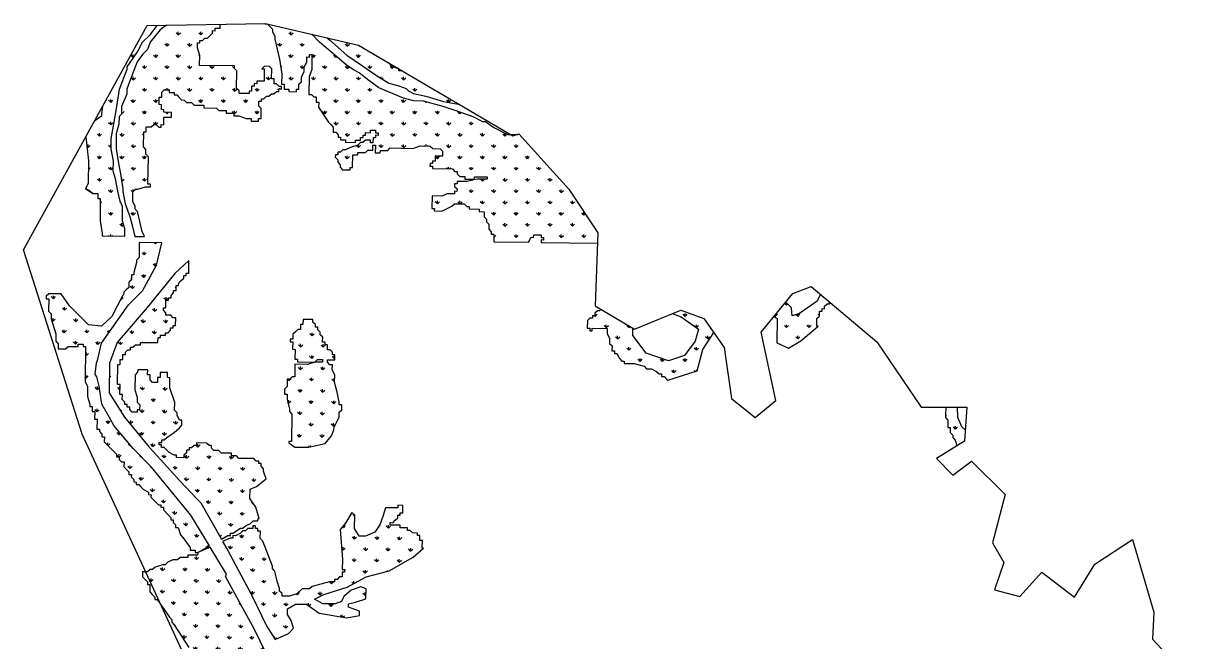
# Model space of a CAD drawing. Header units: metres. Extents: x 265309 to 267425, y 2141467 to 2144180.
# Drawn here: x 265461 to 267327, y 2143194 to 2144180 of the extents above; entities that cross this region are included whole.
import ezdxf

# ---------------------------------------------------------------- set-up
doc = ezdxf.new("R2010")
doc.units = ezdxf.units.M
doc.layers.add('MANGROOVES', color=112, linetype='Continuous')
doc.layers.add('village', color=3, linetype='Continuous')

msp = doc.modelspace()

# ---------------------------------------------------------------- hatches: boundary and pattern name
at = {"layer": 'MANGROOVES'}
h = msp.add_hatch(dxfattribs=at)
h.set_pattern_fill('GRASS', color=256)
h.paths.add_polyline_path([(265605.2, 2144019.8), (265609.6, 2144047.6), (265614, 2144075.4), (265626.4, 2144107), (265626.4, 2144111), (265642.7, 2144134.6), (265650.9, 2144150.4), (265663, 2144162.1), (265674.7, 2144177.3), (265658.3, 2144177), (265586.9, 2144047.4), (265585.5, 2144036), (265585.5, 2144032), (265574.5, 2144024.9), (265560.3, 2143999.3), (265564.5, 2143960.8), (265564, 2143925), (265559.9, 2143917.1), (265571.7, 2143909), (265579.7, 2143908.9), (265579.6, 2143900.9), (265583.5, 2143900.9), (265583.1, 2143869.1), (265583, 2143865.1), (265586.7, 2143845.1), (265586.6, 2143841.2), (265622.4, 2143840.6), (265622.6, 2143852.6), (265618.8, 2143864.5), (265619.1, 2143888.4), (265615.3, 2143896.4), (265611.5, 2143912.4), (265607.9, 2143932.3), (265604.1, 2143944.3), (265604.3, 2143960.2), (265600.6, 2143980.1), (265600.9, 2143996)])
h = msp.add_hatch(dxfattribs=at)
h.set_pattern_fill('GRASS', color=256)
h.paths.add_polyline_path([(265742, 2144129.1), (265738.2, 2144141.1), (265738.3, 2144149.1), (265742.3, 2144149), (265742.3, 2144153), (265746.3, 2144152.9), (265750.3, 2144156.8), (265754.3, 2144156.8), (265762.4, 2144164.6), (265762.4, 2144168.6), (265766.4, 2144168.5), (265766.5, 2144172.5), (265774.4, 2144172.4), (265774.5, 2144178.9), (265688.9, 2144177.5), (265679, 2144169.8), (265662.8, 2144150.2), (265658.6, 2144138.3), (265650.6, 2144130.5), (265642.4, 2144118.7), (265630, 2144087.1), (265625.9, 2144075.2), (265625.8, 2144067.2), (265617.5, 2144047.5), (265617.3, 2144035.6), (265613.3, 2144031.6), (265613.1, 2144019.7), (265608.9, 2144003.9), (265608.6, 2143980), (265612.2, 2143960.1), (265615.9, 2143940.1), (265619.5, 2143916.2), (265619.5, 2143912.3), (265623.2, 2143892.3), (265630.8, 2143872.3), (265634.6, 2143856.4), (265638.3, 2143840.4), (265654.2, 2143840.2), (265650.3, 2143848.2), (265642.9, 2143880.1), (265639, 2143884.1), (265639, 2143888.1), (265635.2, 2143896.1), (265635.4, 2143912), (265639.4, 2143915.9), (265643.4, 2143915.9), (265655.4, 2143919.7), (265663.3, 2143919.6), (265663.4, 2143923.5), (265659.4, 2143923.6), (265660.1, 2143967.3), (265656.1, 2143971.4), (265656.3, 2143979.3), (265652.4, 2143983.3), (265652.7, 2144007.2), (265656.7, 2144007.1), (265656.8, 2144015.1), (265664.7, 2144015), (265668.8, 2144018.9), (265672.8, 2144018.8), (265676.7, 2144014.8), (265680.6, 2144014.7), (265680.7, 2144018.7), (265684.7, 2144018.6), (265684.9, 2144030.6), (265696.8, 2144030.4), (265696.9, 2144038.3), (265685, 2144038.5), (265685, 2144042.5), (265681.1, 2144042.6), (265681.2, 2144050.5), (265677.2, 2144050.6), (265677.4, 2144062.5), (265681.4, 2144062.4), (265681.5, 2144070.4), (265685.5, 2144074.3), (265693.5, 2144074.2), (265693.4, 2144070.2), (265701.3, 2144070.1), (265701.3, 2144066.1), (265705.3, 2144066.1), (265709.2, 2144062), (265713.1, 2144058), (265717.1, 2144057.9), (265721, 2144053.9), (265728.9, 2144053.8), (265732.9, 2144049.7), (265748.8, 2144049.5), (265748.7, 2144045.5), (265768.6, 2144045.2), (265772.5, 2144041.2), (265784.4, 2144041), (265784.3, 2144037), (265796.3, 2144036.9), (265796.2, 2144032.9), (265804.2, 2144032.8), (265816, 2144028.6), (265824, 2144028.5), (265823.9, 2144024.5), (265835.8, 2144024.4), (265835.9, 2144028.3), (265839.9, 2144028.3), (265840.1, 2144044.2), (265836.2, 2144048.2), (265836.3, 2144056.2), (265840.3, 2144056.1), (265840.4, 2144060.1), (265844.3, 2144060), (265848.4, 2144063.9), (265852.3, 2144063.9), (265856.4, 2144067.8), (265860.3, 2144067.7), (265864.4, 2144071.6), (265868.4, 2144071.6), (265868.4, 2144075.6), (265872.4, 2144075.5), (265872.4, 2144079.5), (265868.5, 2144079.5), (265864.6, 2144083.6), (265860.6, 2144083.6), (265860.7, 2144091.6), (265856.7, 2144091.6), (265857, 2144107.5), (265853, 2144111.6), (265845.1, 2144111.7), (265841.1, 2144107.8), (265845, 2144107.7), (265844.7, 2144087.8), (265832.8, 2144088), (265832.8, 2144084), (265828.8, 2144084.1), (265828.7, 2144080.1), (265824.7, 2144080.2), (265824.6, 2144072.2), (265820.7, 2144072.3), (265820.6, 2144068.3), (265804.7, 2144068.6), (265804.8, 2144072.5), (265800.8, 2144076.6), (265801.3, 2144104.4), (265797.3, 2144108.4), (265797.4, 2144112.4), (265741.7, 2144113.2)])
h = msp.add_hatch(dxfattribs=at)
h.set_pattern_fill('GRASS', color=256)
h.paths.add_polyline_path([(266154.1, 2144039.5), (266130.4, 2144047.8), (266098.7, 2144056.2), (266082.8, 2144056.5), (266067, 2144060.7), (266027.5, 2144077.2), (266011.7, 2144089.3), (265996, 2144101.5), (265988.1, 2144105.6), (265976.3, 2144113.7), (265956.7, 2144129.9), (265933.1, 2144150.2), (265920.8, 2144162.8), (265846.9, 2144180.2), (265845.3, 2144180.1), (265846.1, 2144179.3), (265850.1, 2144179.2), (265854, 2144175.2), (265857.9, 2144171.2), (265857.8, 2144167.2), (265861.7, 2144159.2), (265861.6, 2144155.2), (265869.1, 2144123.3), (265872.7, 2144099.4), (265872.5, 2144083.5), (265876.5, 2144083.4), (265876.4, 2144075.4), (265884.3, 2144075.3), (265884.3, 2144071.4), (265896.2, 2144071.2), (265896.2, 2144075.2), (265900.2, 2144075.1), (265900.3, 2144083), (265904.4, 2144087), (265904.5, 2144094.9), (265908.6, 2144102.8), (265908.7, 2144110.8), (265912.8, 2144118.6), (265912.9, 2144126.6), (265916.9, 2144126.5), (265916.9, 2144130.5), (265920.9, 2144130.5), (265920.6, 2144106.6), (265916.4, 2144094.7), (265916, 2144066.9), (265920, 2144066.8), (265923.9, 2144062.8), (265927.9, 2144062.8), (265927.7, 2144054.8), (265931.7, 2144054.7), (265931.6, 2144046.8), (265947.1, 2144022.7), (265951.1, 2144018.7), (265955, 2144014.6), (265954.9, 2144006.7), (265958.8, 2144006.6), (265962.7, 2144002.6), (265962.7, 2143998.6), (265966.7, 2143998.6), (265966.6, 2143994.6), (265974.6, 2143994.5), (265974.5, 2143990.5), (265990.4, 2143990.3), (265990.5, 2143994.2), (265998.4, 2143994.1), (265998.5, 2143998.1), (266002.4, 2143998), (266002.5, 2144002), (266006.5, 2144001.9), (266006.5, 2144005.9), (266014.5, 2144005.8), (266014.5, 2144009.8), (266022.5, 2144009.7), (266022.4, 2144005.7), (266026.4, 2144005.6), (266026.3, 2144001.6), (266022.4, 2144001.7), (266022.3, 2143997.7), (266018.3, 2143997.8), (266018.2, 2143989.8), (266014.2, 2143989.9), (266014.3, 2143993.9), (266006.4, 2143994), (266002.3, 2143990.1), (265998.3, 2143990.1), (265994.3, 2143986.2), (265982.3, 2143982.4), (265974.3, 2143978.6), (265970.3, 2143978.6), (265966.3, 2143974.7), (265962.3, 2143974.8), (265962.3, 2143970.8), (265958.3, 2143970.8), (265958.2, 2143966.9), (265962.2, 2143962.8), (265962.1, 2143958.9), (265966, 2143954.8), (265966, 2143950.8), (265969.9, 2143946.8), (265981.8, 2143946.6), (265981.9, 2143950.6), (265985.8, 2143950.6), (265986.1, 2143970.4), (265994.1, 2143970.3), (265994.1, 2143974.3), (266006.1, 2143974.1), (266010.1, 2143978), (266018, 2143977.9), (266018.2, 2143985.9), (266022.1, 2143985.8), (266022, 2143973.9), (266029.9, 2143973.8), (266030, 2143977.7), (266041.9, 2143977.6), (266045.9, 2143981.5), (266081.7, 2143980.9), (266093.7, 2143984.7), (266109.6, 2143984.5), (266113.5, 2143980.5), (266125.4, 2143980.3), (266129.3, 2143976.3), (266129.2, 2143968.3), (266117.3, 2143968.5), (266117.2, 2143960.5), (266113.2, 2143960.6), (266113.1, 2143956.6), (266109.2, 2143956.7), (266109.1, 2143952.7), (266113.1, 2143952.6), (266113, 2143948.7), (266144.8, 2143948.2), (266148.7, 2143944.2), (266152.7, 2143944.1), (266152.7, 2143940.1), (266156.6, 2143936.1), (266164.5, 2143936), (266164.5, 2143932), (266180.4, 2143931.8), (266180.4, 2143935.7), (266200.3, 2143935.4), (266200.2, 2143931.5), (266184.3, 2143931.7), (266168.4, 2143928), (266152.5, 2143928.2), (266152.4, 2143924.2), (266148.4, 2143924.3), (266148.4, 2143920.3), (266152.3, 2143916.3), (266152.2, 2143912.3), (266148.3, 2143912.4), (266148.2, 2143908.4), (266136.3, 2143908.6), (266128.3, 2143904.7), (266112.4, 2143904.9), (266112.1, 2143885.1), (266116.1, 2143885), (266116, 2143881), (266127.9, 2143880.8), (266143.9, 2143888.6), (266148, 2143892.5), (266163.9, 2143892.2), (266167.8, 2143888.2), (266171.8, 2143888.1), (266171.7, 2143884.2), (266187.6, 2143883.9), (266187.5, 2143880), (266195.5, 2143879.8), (266195.4, 2143871.9), (266199.3, 2143867.9), (266199.2, 2143863.9), (266203.2, 2143859.8), (266203, 2143851.9), (266206.9, 2143847.9), (266206.9, 2143843.9), (266210.9, 2143843.8), (266210.7, 2143831.9), (266266.3, 2143831.1), (266270.4, 2143839), (266274.4, 2143838.9), (266274.5, 2143842.9), (266286.4, 2143842.7), (266286.3, 2143838.7), (266290.3, 2143838.7), (266290.2, 2143834.7), (266286.3, 2143834.8), (266286.2, 2143830.8), (266376.2, 2143829.4), (266376.8, 2143846.4), (266330.7, 2143915.9), (266250.7, 2144004.3), (266249, 2144003.7), (266249, 2144002.3), (266245.1, 2144002.4), (266241.5, 2144001.1), (266239.2, 2144002.5), (266233.1, 2144002.6), (266209.4, 2144014.8), (266197.6, 2144023), (266193.6, 2144023), (266177.9, 2144031.2)])
h = msp.add_hatch(dxfattribs=at)
h.set_pattern_fill('GRASS', color=256)
h.paths.add_polyline_path([(266065, 2144104.5), (266059.7, 2144104.5), (266059.7, 2144107.6), (266058, 2144108.5), (266055.8, 2144108.6), (266047.9, 2144112.7), (266044, 2144116.7), (266043.8, 2144116.9), (265995.1, 2144145.4), (265945.2, 2144157.1), (265949.1, 2144153.9), (265976.6, 2144129.6), (266000.2, 2144113.4), (266023.8, 2144097.1), (266043.5, 2144084.9), (266059.3, 2144080.7), (266071.2, 2144076.5), (266075.1, 2144072.5), (266083, 2144068.4), (266102.8, 2144064.1), (266130.5, 2144055.8), (266154.3, 2144051.4), (266158.1, 2144050)])
h = msp.add_hatch(dxfattribs=at)
h.set_pattern_fill('GRASS', color=256, angle=-0.7333637)
h.paths.add_polyline_path([(265628.5, 2143731.4), (265650.5, 2143753.7), (265673, 2143794.5), (265681.5, 2143830.2), (265645.7, 2143830.6), (265645.4, 2143806.8), (265641.3, 2143802.8), (265641.3, 2143798.9), (265637.1, 2143783), (265637, 2143779), (265633.1, 2143779.1), (265633, 2143775.1), (265633, 2143771.1), (265628.9, 2143767.2), (265628.8, 2143759.2), (265624.8, 2143755.3), (265620.8, 2143751.4), (265620.7, 2143747.4), (265618.7, 2143745.4), (265601.7, 2143712.5), (265585.2, 2143697.4), (265564.4, 2143699.4), (265534.1, 2143729.5), (265521.3, 2143748.7), (265521.3, 2143748.7), (265517.3, 2143748.7), (265501.4, 2143748.9), (265497.4, 2143745), (265497.3, 2143741), (265501.3, 2143741), (265501, 2143721.1), (265505, 2143717), (265504.9, 2143709.1), (265512.5, 2143685.1), (265512.4, 2143673.2), (265516.3, 2143669.2), (265516.2, 2143661.2), (265528.1, 2143661), (265532.2, 2143665), (265548.1, 2143664.8), (265548.1, 2143668.7), (265556.1, 2143668.6), (265556, 2143664.7), (265560, 2143664.6), (265559.3, 2143608.9), (265563.2, 2143600.9), (265563, 2143585), (265566.8, 2143573), (265566.7, 2143569), (265570.7, 2143569), (265570.6, 2143561), (265574.6, 2143561), (265574.4, 2143549), (265578.4, 2143549), (265578.2, 2143533.1), (265582.2, 2143533), (265582.1, 2143529.1), (265586.1, 2143525), (265586, 2143521), (265590, 2143521), (265589.9, 2143513), (265609.5, 2143492.9), (265609.5, 2143488.9), (265613.4, 2143488.9), (265613.4, 2143484.9), (265617.3, 2143480.9), (265621.3, 2143480.8), (265621.2, 2143472.8), (265629, 2143464.8), (265629, 2143460.8), (265633, 2143460.8), (265632.9, 2143456.8), (265636.9, 2143452.8), (265636.8, 2143448.8), (265640.8, 2143448.7), (265640.7, 2143444.7), (265644.7, 2143444.7), (265648.6, 2143440.7), (265652.6, 2143436.6), (265660.5, 2143432.6), (265660.4, 2143428.6), (265664.4, 2143428.5), (265664.3, 2143424.5), (265668.3, 2143420.5), (265676.1, 2143412.5), (265680.1, 2143412.4), (265680, 2143408.4), (265684, 2143408.4), (265684, 2143404.4), (265691.8, 2143396.3), (265695.7, 2143392.3), (265695.7, 2143388.3), (265699.7, 2143388.3), (265699.6, 2143384.3), (265703.6, 2143380.3), (265703.5, 2143376.3), (265707.5, 2143376.3), (265711.3, 2143364.3), (265715.2, 2143360.2), (265727, 2143344.2), (265726.9, 2143340.2), (265734.9, 2143340.1), (265734.8, 2143336.1), (265738.8, 2143336.1), (265757.5, 2143346.7), (265727.6, 2143395.9), (265664.9, 2143472.3), (265636, 2143502.2), (265605.2, 2143538.6), (265597.9, 2143551.4), (265585.7, 2143572.7), (265581.7, 2143601.5), (265578, 2143616.6), (265575.3, 2143620.7), (265577.6, 2143638.5), (265579.6, 2143644.5), (265585.3, 2143670.1)])
h.paths.add_polyline_path([(265847.7, 2143454), (265843.9, 2143466), (265843.9, 2143470), (265840, 2143474), (265840.1, 2143478), (265836.1, 2143478.1), (265836.1, 2143482), (265832.2, 2143482.1), (265828.2, 2143486.1), (265804.4, 2143486.4), (265800.4, 2143490.4), (265792.5, 2143490.5), (265792.5, 2143494.5), (265776.6, 2143494.7), (265772.7, 2143498.8), (265764.7, 2143498.9), (265760.8, 2143502.9), (265760.9, 2143506.9), (265756.9, 2143506.9), (265753, 2143510.9), (265737.1, 2143511.2), (265737, 2143507.2), (265733, 2143507.2), (265729, 2143503.3), (265725, 2143503.3), (265725, 2143499.4), (265721, 2143499.4), (265720.9, 2143495.4), (265716.9, 2143491.5), (265716.9, 2143487.5), (265704.9, 2143487.7), (265705, 2143491.7), (265701, 2143491.7), (265693.1, 2143495.8), (265689.2, 2143499.8), (265685.2, 2143503.9), (265681.3, 2143503.9), (265681.3, 2143507.9), (265677.3, 2143507.9), (265677.4, 2143511.9), (265681.4, 2143511.9), (265681.4, 2143515.8), (265685.4, 2143515.8), (265689.4, 2143519.7), (265701.5, 2143527.5), (265709.5, 2143535.4), (265713.5, 2143539.3), (265713.6, 2143547.3), (265709.7, 2143547.3), (265705.8, 2143555.3), (265705.8, 2143559.3), (265701.9, 2143563.3), (265702.1, 2143575.3), (265694.4, 2143599.2), (265694.6, 2143615.1), (265690.6, 2143615.2), (265690.7, 2143623.2), (265678.8, 2143623.3), (265678.7, 2143615.3), (265674.7, 2143615.4), (265674.6, 2143607.4), (265666.7, 2143607.5), (265662.8, 2143611.6), (265662.9, 2143619.5), (265658.9, 2143619.6), (265659, 2143627.5), (265643.1, 2143627.7), (265643, 2143623.8), (265639, 2143619.8), (265638.7, 2143596), (265642.5, 2143584), (265642.4, 2143576), (265646.3, 2143572), (265646.2, 2143564), (265642.3, 2143564.1), (265642.2, 2143560.1), (265634.2, 2143560.2), (265630.3, 2143564.2), (265630.4, 2143568.2), (265626.4, 2143568.3), (265626.4, 2143572.3), (265622.5, 2143572.3), (265622.5, 2143576.3), (265618.6, 2143580.3), (265618.7, 2143588.3), (265614.7, 2143588.3), (265614.9, 2143604.2), (265610.9, 2143604.3), (265611.3, 2143636.1), (265615.3, 2143636.1), (265615.4, 2143644), (265619.4, 2143644), (265619.5, 2143651.9), (265623.5, 2143651.9), (265623.5, 2143655.8), (265627.6, 2143659.8), (265631.5, 2143659.7), (265631.6, 2143663.7), (265635.6, 2143663.6), (265639.6, 2143667.6), (265647.6, 2143667.5), (265647.6, 2143671.5), (265675.4, 2143671.1), (265675.6, 2143679.1), (265679.5, 2143679), (265679.6, 2143683), (265687.5, 2143682.9), (265687.6, 2143686.9), (265691.6, 2143686.8), (265695.6, 2143690.7), (265695.6, 2143694.7), (265699.6, 2143694.7), (265699.7, 2143698.6), (265703.6, 2143698.6), (265703.8, 2143710.5), (265699.8, 2143710.6), (265695.9, 2143714.6), (265687.9, 2143714.7), (265688, 2143718.7), (265684.1, 2143722.7), (265684.1, 2143726.7), (265688.1, 2143726.6), (265688.2, 2143738.6), (265692.2, 2143738.5), (265692.3, 2143742.5), (265696.3, 2143742.4), (265696.3, 2143746.4), (265700.3, 2143750.4), (265700.4, 2143754.3), (265704.4, 2143754.3), (265704.5, 2143762.2), (265708.4, 2143762.2), (265708.5, 2143766.2), (265712.5, 2143770.1), (265716.5, 2143774), (265716.6, 2143778), (265720.6, 2143777.9), (265720.6, 2143781.9), (265724.6, 2143781.9), (265724.9, 2143801.8), (265702.5, 2143781.1), (265658, 2143726.8), (265610.3, 2143671.1), (265598.2, 2143638.3), (265597.6, 2143590.9), (265622.2, 2143552.4), (265661.4, 2143504.2), (265679.4, 2143484.5), (265710.5, 2143450.7), (265737.9, 2143421.6), (265743.8, 2143415.6), (265776.5, 2143357.4), (265786.9, 2143363.3), (265790.9, 2143363.2), (265790.9, 2143367.2), (265794.9, 2143367.2), (265806.9, 2143375), (265810.9, 2143374.9), (265814.9, 2143378.9), (265822.9, 2143382.7), (265827, 2143386.7), (265834.9, 2143386.6), (265835, 2143390.5), (265837, 2143390.5), (265831.4, 2143408.8), (265822.1, 2143422.6), (265822.3, 2143437.4), (265832.5, 2143441.6)])
h.paths.add_polyline_path([(265964.6, 2143575.9), (265960.9, 2143591.8), (265957.1, 2143607.8), (265957.2, 2143619.7), (265953.4, 2143627.7), (265953.5, 2143635.7), (265949.5, 2143635.8), (265945.6, 2143639.8), (265945.6, 2143643.8), (265957.5, 2143643.6), (265957.7, 2143651.6), (265953.7, 2143651.6), (265953.7, 2143655.6), (265949.8, 2143659.6), (265945.8, 2143659.7), (265945.9, 2143667.6), (265941.9, 2143667.7), (265942, 2143671.7), (265938, 2143671.7), (265938.1, 2143679.7), (265934.2, 2143683.7), (265934.2, 2143687.7), (265930.3, 2143691.7), (265930.4, 2143695.7), (265926.4, 2143695.7), (265926.4, 2143699.7), (265922.5, 2143703.7), (265922.6, 2143707.7), (265906.7, 2143707.9), (265906.6, 2143700), (265902.6, 2143700), (265902.5, 2143692.1), (265898.5, 2143692.1), (265894.5, 2143688.2), (265890.4, 2143684.3), (265890.3, 2143676.3), (265886.4, 2143676.4), (265886.3, 2143672.4), (265890.3, 2143672.3), (265890.1, 2143660.4), (265894.1, 2143660.3), (265893.9, 2143644.4), (265897.9, 2143644.4), (265897.8, 2143640.4), (265925.7, 2143640), (265929.7, 2143644), (265937.7, 2143643.9), (265937.6, 2143639.9), (265925.7, 2143640), (265913.7, 2143636.2), (265893.8, 2143636.5), (265893.6, 2143616.6), (265889.6, 2143616.6), (265885.5, 2143612.7), (265881.6, 2143612.8), (265881.4, 2143600.8), (265877.4, 2143596.9), (265877.3, 2143588.9), (265881.3, 2143588.9), (265881.2, 2143580.9), (265884.9, 2143565), (265884.9, 2143561), (265888.8, 2143557), (265888.3, 2143513.2), (265884.3, 2143513.2), (265884.2, 2143511.3), (265893.8, 2143504.4), (265915.2, 2143504.1), (265942.2, 2143510.4), (265952, 2143522.3), (265956.1, 2143532.2), (265956.2, 2143536.2), (265964.3, 2143552), (265964.4, 2143560), (265968.5, 2143563.9), (265968.6, 2143571.9), (265964.6, 2143571.9)])
h = msp.add_hatch(dxfattribs=at)
h.set_pattern_fill('GRASS', color=256)
h.paths.add_polyline_path([(266726.2, 2143709.4), (266730.2, 2143713.3), (266730.3, 2143721.3), (266734.3, 2143721.2), (266734.3, 2143725.2), (266738.3, 2143725.1), (266738.4, 2143729.1), (266742.4, 2143733), (266746.4, 2143733), (266746.4, 2143735.7), (266731.6, 2143748.2), (266726.5, 2143737.2), (266698.4, 2143717.7), (266686.5, 2143713.9), (266685.7, 2143726.6), (266676.6, 2143735.8), (266657.7, 2143712.8), (266662.9, 2143709.3), (266662.4, 2143670.6), (266681, 2143662.2), (266700.3, 2143673.8), (266728, 2143697.4), (266726, 2143697.4)])
h = msp.add_hatch(dxfattribs=at)
h.set_pattern_fill('GRASS', color=256)
h.paths.add_polyline_path([(266544.4, 2143660.3), (266561.5, 2143687.2), (266546, 2143709.5), (266508.9, 2143722.9), (266495.4, 2143717.3), (266509.4, 2143712.1), (266537.5, 2143692.6), (266531.8, 2143673.6), (266515.1, 2143650.6), (266489.5, 2143641.8), (266454.1, 2143654.1), (266432.6, 2143682.2), (266432.8, 2143694.1), (266380.3, 2143725), (266380.2, 2143721.8), (266376.3, 2143721.8), (266372.2, 2143717.9), (266372.2, 2143713.9), (266368.2, 2143714), (266368.2, 2143710), (266364.2, 2143710), (266360.1, 2143706.1), (266360, 2143694.2), (266364, 2143694.1), (266363.9, 2143690.1), (266367.9, 2143690.1), (266367.9, 2143694.1), (266391.8, 2143693.8), (266391.7, 2143685.8), (266395.6, 2143677.8), (266395.5, 2143669.8), (266399.4, 2143665.8), (266399.3, 2143657.8), (266403.3, 2143657.8), (266403.2, 2143653.8), (266407.2, 2143653.8), (266411.1, 2143645.8), (266415, 2143641.7), (266419, 2143641.7), (266418.9, 2143637.7), (266434.9, 2143637.5), (266450.7, 2143633.3), (266454.6, 2143629.3), (266462.6, 2143629.2), (266470.5, 2143625.1), (266474.4, 2143621.1), (266478.4, 2143621), (266478.4, 2143617), (266482.3, 2143617), (266486.3, 2143613), (266488.2, 2143611), (266535.3, 2143625.8)])
h = msp.add_hatch(dxfattribs=at)
h.set_pattern_fill('GRASS', color=256)
h.paths.add_polyline_path([(266950.8, 2143551.5), (266950.2, 2143568.3), (266931.7, 2143568.2), (266931.1, 2143555.6), (266931, 2143551.6), (266935, 2143547.5), (266934.8, 2143535.6), (266938.8, 2143535.6), (266938.7, 2143527.6), (266942.6, 2143523.6), (266942.6, 2143519.6), (266946.5, 2143515.6), (266949.3, 2143506.7), (266961.2, 2143514.1), (266962.6, 2143532.2), (266957, 2143536.8)])
h = msp.add_hatch(dxfattribs=at)
h.set_pattern_fill('GRASS', color=256, angle=-0.7333637)
h.paths.add_polyline_path([(266082.6, 2143328.9), (266098.9, 2143343.4), (266096.9, 2143343.4), (266097.1, 2143355.3), (266093.1, 2143355.4), (266093.2, 2143363.4), (266089.2, 2143363.4), (266089.3, 2143367.4), (266081.3, 2143367.5), (266077.4, 2143371.5), (266073.4, 2143371.6), (266073.5, 2143375.5), (266061.5, 2143375.7), (266061.6, 2143379.7), (266045.7, 2143379.9), (266045.7, 2143383.9), (266049.7, 2143383.8), (266053.7, 2143387.7), (266057.8, 2143391.7), (266057.8, 2143395.6), (266061.8, 2143395.6), (266061.8, 2143399.6), (266065.8, 2143399.5), (266066, 2143411.5), (266058, 2143411.6), (266058, 2143407.6), (266038.1, 2143407.8), (266034, 2143393.6), (266029, 2143380.4), (266021.4, 2143369), (266006.2, 2143362.4), (265996, 2143362.5), (265988.8, 2143374.4), (265989.1, 2143395.9), (265984.7, 2143400.3), (265974.2, 2143383.1), (265966, 2143372.9), (265969.4, 2143325.2), (265969.2, 2143309.2), (265973.2, 2143309.2), (265973.1, 2143305.2), (265969.1, 2143305.3), (265969, 2143297.3), (265965.1, 2143297.4), (265961, 2143293.4), (265957, 2143293.5), (265957, 2143289.5), (265949, 2143289.6), (265921.1, 2143282), (265917.1, 2143278.1), (265905.1, 2143278.2), (265897.1, 2143270.4), (265885.1, 2143266.5), (265873.2, 2143266.7), (265873.2, 2143270.7), (265869.3, 2143274.7), (265869.3, 2143278.7), (265865.5, 2143290.7), (265861.7, 2143306.6), (265857.8, 2143310.7), (265857.9, 2143314.6), (265842.5, 2143354.6), (265838.5, 2143358.7), (265838.7, 2143370.6), (265834.7, 2143370.6), (265834.8, 2143374.6), (265830.8, 2143374.7), (265830.8, 2143378.7), (265826.9, 2143378.7), (265826.8, 2143374.7), (265818.8, 2143374.8), (265814.8, 2143370.9), (265810.8, 2143370.9), (265806.8, 2143367), (265798.8, 2143363.1), (265794.8, 2143363.2), (265794.8, 2143359.2), (265790.8, 2143359.3), (265778.5, 2143353.8), (265786.6, 2143339.4), (265824.6, 2143268.9), (265848.7, 2143219.3), (265862.3, 2143197.5), (265883.8, 2143206.9), (265891.6, 2143215.8), (265887.8, 2143227.7), (265881.7, 2143237.3), (265881.8, 2143246.7), (265894.6, 2143254), (265912, 2143253.8), (265932.5, 2143239.6), (265976.5, 2143232.1), (265996.9, 2143235.6), (265997, 2143242.5), (265979.2, 2143249), (265979.3, 2143254.2), (265990.5, 2143257.3), (266007, 2143262.3), (266007.2, 2143278.2), (265999, 2143281.8), (265983.5, 2143276.5), (265971.7, 2143266), (265968.1, 2143258.1), (265958.1, 2143254.2), (265938.4, 2143254.5), (265924.8, 2143262.1), (265939.8, 2143269.1), (265977.1, 2143280.9), (266007.2, 2143297.4), (266044.2, 2143307)])
h = msp.add_hatch(dxfattribs=at)
h.set_pattern_fill('GRASS', color=256, angle=-0.7333637)
h.paths.add_polyline_path([(265875.3, 2143119.5), (265829.1, 2143213.3), (265783, 2143298.2), (265784.9, 2143301.5), (265758.6, 2143344.9), (265738.8, 2143336.1), (265738.7, 2143332.1), (265722.8, 2143332.3), (265722.8, 2143328.3), (265710.8, 2143328.5), (265706.8, 2143324.5), (265698.9, 2143324.6), (265690.9, 2143320.8), (265686.8, 2143316.8), (265682.8, 2143316.9), (265670.9, 2143313.1), (265666.8, 2143309.1), (265662.9, 2143309.2), (265658.8, 2143305.3), (265650.9, 2143305.4), (265650.8, 2143297.4), (265658.6, 2143289.3), (265658.6, 2143285.4), (265662.6, 2143285.3), (265662.4, 2143273.4), (265666.3, 2143269.3), (265670.3, 2143265.3), (265670.2, 2143261.3), (265674.2, 2143261.3), (265693.7, 2143233.2), (265697.6, 2143229.2), (265697.6, 2143225.2), (265701.5, 2143221.2), (265724.9, 2143185), (265728.8, 2143181), (265744.5, 2143160.9), (265744.5, 2143156.9), (265748.4, 2143152.9), (265752.3, 2143144.9), (265756.2, 2143140.9), (265756.1, 2143136.9), (265767.9, 2143124.8), (265767.9, 2143120.8), (265791.3, 2143088.7), (265791.3, 2143084.7), (265795.2, 2143080.7), (265814.7, 2143048.6), (265818.6, 2143040.6), (265818.5, 2143036.6), (265838.1, 2143012.5), (265838, 2143004.5), (265845.8, 2142996.5), (265845.8, 2142992.5), (265849.8, 2142992.5), (265849.7, 2142988.5), (265853.7, 2142988.4), (265853.6, 2142984.5), (265857.6, 2142984.4), (265857.6, 2142982.4), (265885.5, 2142996.6), (265903.7, 2143001), (265913.9, 2143000.9), (265923, 2142992.5), (265943.3, 2142971.3), (265950.9, 2142961.5), (265944.1, 2142953.5), (265932.6, 2142946.3), (265927.5, 2142946.3), (265927.6, 2142951), (265932, 2142955.4), (265932.1, 2142964.1), (265929.9, 2142970.6), (265927.8, 2142978), (265916.2, 2142990.1), (265909.1, 2142992.1), (265900.6, 2142989.1), (265900.5, 2142980.3), (265904.9, 2142974.1), (265911.3, 2142971), (265911.2, 2142961.4), (265908.3, 2142956), (265905.8, 2142952.2), (265905.8, 2142948.9), (265910.9, 2142948.8), (265915.7, 2142952.6), (265918.3, 2142950.4), (265916.2, 2142944.1), (265901.9, 2142938.9), (265886.7, 2142924.3), (265888.7, 2142924.3), (265888.6, 2142920.3), (265892.6, 2142920.3), (265892.5, 2142916.3), (265896.5, 2142916.3), (265900.4, 2142912.2), (265904.4, 2142912.2), (265904.4, 2142908.2), (265908.4, 2142908.2), (265911, 2142905.4), (265940.6, 2142922.1), (265949.9, 2142924.9), (265957.2, 2142917.1), (265957.1, 2142907), (265968.7, 2142903.4), (265973, 2142908), (265959, 2142933.3), (265952, 2142944.6), (265955.1, 2142948.8), (265980.3, 2142909.9), (265998.2, 2142889.2), (266015.9, 2142865.8), (266015.8, 2142856.9), (266004.6, 2142850.6), (265996.8, 2142846.6), (265980.6, 2142842.8), (265967.1, 2142835.8), (265971, 2142831.8), (265974.9, 2142823.7), (265978.9, 2142823.7), (265978.8, 2142819.7), (265982.8, 2142819.7), (265982.8, 2142815.7), (265986.7, 2142815.6), (265986.6, 2142803.7), (265990.6, 2142803.7), (266013.8, 2142822.5), (266020.3, 2142831.5), (266017.2, 2142840.4), (266017.3, 2142848.4), (266024.9, 2142852.1), (266036.7, 2142830.4), (266036.2, 2142795.1), (266047.9, 2142784.2), (266047.8, 2142772.1), (266023.5, 2142758.7), (266000.9, 2142740.8), (266000.7, 2142727.4), (266018.7, 2142724.2), (266036.9, 2142724), (266036.8, 2142715.8), (266016, 2142712.9), (266014.5, 2142699.9), (266072.8, 2142699.2), (266128.5, 2142702.4), (266136.5, 2142702.3), (266152.4, 2142706.1), (266188.3, 2142713.6), (266202.3, 2142715.4), (266215.3, 2142721.9), (266215.2, 2142728.9), (266212.4, 2142729.2), (266208.4, 2142729.2), (266188.6, 2142733.5), (266188.6, 2142737.5), (266145, 2142750), (266137.1, 2142750.1), (266109.4, 2142766.3), (266105.4, 2142766.4), (266066.2, 2142806.7), (266042.7, 2142838.8), (266019.4, 2142882.9), (265985.1, 2142937.5), (265980.5, 2142947), (265921.1, 2143039.8)])

# ---------------------------------------------------------------- linework, layer by layer
for points in [[(265560.3, 2143999.3), (265564.5, 2143960.8), (265564, 2143925), (265559.9, 2143917.1), (265571.7, 2143909), (265579.7, 2143908.9), (265579.6, 2143900.9), (265583.5, 2143900.9), (265583.1, 2143869.1), (265583, 2143865.1), (265586.7, 2143845.1), (265586.6, 2143841.2), (265622.4, 2143840.6), (265622.6, 2143852.6), (265618.8, 2143864.5), (265619.1, 2143888.4), (265615.3, 2143896.4), (265611.5, 2143912.4), (265607.9, 2143932.3), (265604.1, 2143944.3), (265604.3, 2143960.2), (265600.6, 2143980.1), (265600.9, 2143996), (265605.2, 2144019.8), (265609.6, 2144047.6), (265614, 2144075.4), (265626.4, 2144107), (265626.4, 2144111), (265642.7, 2144134.6), (265650.9, 2144150.4), (265663, 2144162.1), (265674.7, 2144177.3)], [(265689, 2144177.6), (265679, 2144169.8), (265662.8, 2144150.2), (265658.6, 2144138.3), (265650.6, 2144130.5), (265642.4, 2144118.7), (265630, 2144087.1), (265625.9, 2144075.2), (265625.8, 2144067.2), (265617.5, 2144047.5), (265617.3, 2144035.6), (265613.3, 2144031.6), (265613.1, 2144019.7), (265608.9, 2144003.9), (265608.6, 2143980), (265612.2, 2143960.1), (265615.9, 2143940.1), (265619.5, 2143916.2), (265619.5, 2143912.3), (265623.2, 2143892.3), (265630.8, 2143872.3), (265634.6, 2143856.4), (265638.3, 2143840.4), (265654.2, 2143840.2), (265650.3, 2143848.2), (265642.9, 2143880.1), (265639, 2143884.1), (265639, 2143888.1), (265635.2, 2143896.1), (265635.4, 2143912), (265639.4, 2143915.9), (265643.4, 2143915.9), (265655.4, 2143919.7), (265663.3, 2143919.6), (265663.4, 2143923.5), (265659.4, 2143923.6), (265660.1, 2143967.3), (265656.1, 2143971.4), (265656.3, 2143979.3), (265652.4, 2143983.3), (265652.7, 2144007.2), (265656.7, 2144007.1), (265656.8, 2144015.1), (265664.7, 2144015), (265668.8, 2144018.9), (265672.8, 2144018.8), (265676.7, 2144014.8), (265680.6, 2144014.7), (265680.7, 2144018.7), (265684.7, 2144018.6), (265684.9, 2144030.6), (265696.8, 2144030.4), (265696.9, 2144038.3), (265685, 2144038.5), (265685, 2144042.5), (265681.1, 2144042.6), (265681.2, 2144050.5), (265677.2, 2144050.6), (265677.4, 2144062.5), (265681.4, 2144062.4), (265681.5, 2144070.4), (265685.5, 2144074.3), (265693.5, 2144074.2), (265693.4, 2144070.2), (265701.3, 2144070.1), (265701.3, 2144066.1), (265705.3, 2144066.1), (265709.2, 2144062), (265713.1, 2144058), (265717.1, 2144057.9), (265721, 2144053.9), (265728.9, 2144053.8), (265732.9, 2144049.7), (265748.8, 2144049.5), (265748.7, 2144045.5), (265768.6, 2144045.2), (265772.5, 2144041.2), (265784.4, 2144041), (265784.3, 2144037), (265796.3, 2144036.9), (265796.2, 2144032.9), (265804.2, 2144032.8), (265816, 2144028.6), (265824, 2144028.5), (265823.9, 2144024.5), (265835.8, 2144024.4), (265835.9, 2144028.3), (265839.9, 2144028.3), (265840.1, 2144044.2), (265836.2, 2144048.2), (265836.3, 2144056.2), (265840.3, 2144056.1), (265840.4, 2144060.1), (265844.3, 2144060), (265848.4, 2144063.9), (265852.3, 2144063.9), (265856.4, 2144067.8), (265860.3, 2144067.7), (265864.4, 2144071.6), (265868.4, 2144071.6), (265868.4, 2144075.6), (265872.4, 2144075.5), (265872.4, 2144079.5), (265868.5, 2144079.5), (265864.6, 2144083.6), (265860.6, 2144083.6), (265860.7, 2144091.6), (265856.7, 2144091.6), (265857, 2144107.5), (265853, 2144111.6), (265845.1, 2144111.7), (265841.1, 2144107.8), (265845, 2144107.7), (265844.7, 2144087.8), (265832.8, 2144088), (265832.8, 2144084), (265828.8, 2144084.1), (265828.7, 2144080.1), (265824.7, 2144080.2), (265824.6, 2144072.2), (265820.7, 2144072.3), (265820.6, 2144068.3), (265804.7, 2144068.6), (265804.8, 2144072.5), (265800.8, 2144076.6), (265801.3, 2144104.4), (265797.3, 2144108.4), (265797.4, 2144112.4), (265741.7, 2144113.2), (265742, 2144129.1), (265738.2, 2144141.1), (265738.3, 2144149.1), (265742.3, 2144149), (265742.3, 2144153), (265746.3, 2144152.9), (265750.3, 2144156.8), (265754.3, 2144156.8), (265762.4, 2144164.6), (265762.4, 2144168.6), (265766.4, 2144168.5), (265766.5, 2144172.5), (265774.4, 2144172.4), (265774.5, 2144178.9)], [(265845.3, 2144180.1), (265846.1, 2144179.3), (265850.1, 2144179.2), (265854, 2144175.2), (265857.9, 2144171.2), (265857.8, 2144167.2), (265861.7, 2144159.2), (265861.6, 2144155.2), (265869.1, 2144123.3), (265872.7, 2144099.4), (265872.5, 2144083.5), (265876.5, 2144083.4), (265876.4, 2144075.4), (265884.3, 2144075.3), (265884.3, 2144071.4), (265896.2, 2144071.2), (265896.2, 2144075.2), (265900.2, 2144075.1), (265900.3, 2144083), (265904.4, 2144087), (265904.5, 2144094.9), (265908.6, 2144102.8), (265908.7, 2144110.8), (265912.8, 2144118.6), (265912.9, 2144126.6), (265916.9, 2144126.5), (265916.9, 2144130.5), (265920.9, 2144130.5), (265920.6, 2144106.6), (265916.4, 2144094.7), (265916, 2144066.9), (265920, 2144066.8), (265923.9, 2144062.8), (265927.9, 2144062.8), (265927.7, 2144054.8), (265931.7, 2144054.7), (265931.6, 2144046.8), (265947.1, 2144022.7), (265951.1, 2144018.7), (265955, 2144014.6), (265954.9, 2144006.7), (265958.8, 2144006.6), (265962.7, 2144002.6), (265962.7, 2143998.6), (265966.7, 2143998.6), (265966.6, 2143994.6), (265974.6, 2143994.5), (265974.5, 2143990.5), (265990.4, 2143990.3), (265990.5, 2143994.2), (265998.4, 2143994.1), (265998.5, 2143998.1), (266002.4, 2143998), (266002.5, 2144002), (266006.5, 2144001.9), (266006.5, 2144005.9), (266014.5, 2144005.8), (266014.5, 2144009.8), (266022.5, 2144009.7), (266022.4, 2144005.7), (266026.4, 2144005.6), (266026.3, 2144001.6), (266022.4, 2144001.7), (266022.3, 2143997.7), (266018.3, 2143997.8), (266018.2, 2143989.8), (266014.2, 2143989.9), (266014.3, 2143993.9), (266006.4, 2143994), (266002.3, 2143990.1), (265998.3, 2143990.1), (265994.3, 2143986.2), (265982.3, 2143982.4), (265974.3, 2143978.6), (265970.3, 2143978.6), (265966.3, 2143974.7), (265962.3, 2143974.8), (265962.3, 2143970.8), (265958.3, 2143970.8), (265958.2, 2143966.9), (265962.2, 2143962.8), (265962.1, 2143958.9), (265966, 2143954.8), (265966, 2143950.8), (265969.9, 2143946.8), (265981.8, 2143946.6), (265981.9, 2143950.6), (265985.8, 2143950.6), (265986.1, 2143970.4), (265994.1, 2143970.3), (265994.1, 2143974.3), (266006.1, 2143974.1), (266010.1, 2143978), (266018, 2143977.9), (266018.2, 2143985.9), (266022.1, 2143985.8), (266022, 2143973.9), (266029.9, 2143973.8), (266030, 2143977.7), (266041.9, 2143977.6), (266045.9, 2143981.5), (266081.7, 2143980.9), (266093.7, 2143984.7), (266109.6, 2143984.5), (266113.5, 2143980.5), (266125.4, 2143980.3), (266129.3, 2143976.3), (266129.2, 2143968.3), (266117.3, 2143968.5), (266117.2, 2143960.5), (266113.2, 2143960.6), (266113.1, 2143956.6), (266109.2, 2143956.7), (266109.1, 2143952.7), (266113.1, 2143952.6), (266113, 2143948.7), (266144.8, 2143948.2), (266148.7, 2143944.2), (266152.7, 2143944.1), (266152.7, 2143940.1), (266156.6, 2143936.1), (266164.5, 2143936), (266164.5, 2143932), (266180.4, 2143931.8), (266180.4, 2143935.7), (266200.3, 2143935.4), (266200.2, 2143931.5), (266184.3, 2143931.7), (266168.4, 2143928), (266152.5, 2143928.2), (266152.4, 2143924.2), (266148.4, 2143924.3), (266148.4, 2143920.3), (266152.3, 2143916.3), (266152.2, 2143912.3), (266148.3, 2143912.4), (266148.2, 2143908.4), (266136.3, 2143908.6), (266128.3, 2143904.7), (266112.4, 2143904.9), (266112.1, 2143885.1), (266116.1, 2143885), (266116, 2143881), (266127.9, 2143880.8), (266143.9, 2143888.6), (266148, 2143892.5), (266163.9, 2143892.2), (266167.8, 2143888.2), (266171.8, 2143888.1), (266171.7, 2143884.2), (266187.6, 2143883.9), (266187.5, 2143880), (266195.5, 2143879.8), (266195.4, 2143871.9), (266199.3, 2143867.9), (266199.2, 2143863.9), (266203.2, 2143859.8), (266203, 2143851.9), (266206.9, 2143847.9), (266206.9, 2143843.9), (266210.9, 2143843.8), (266210.7, 2143831.9), (266266.3, 2143831.1), (266270.4, 2143839), (266274.4, 2143838.9), (266274.5, 2143842.9), (266286.4, 2143842.7), (266286.3, 2143838.7), (266290.3, 2143838.7), (266290.2, 2143834.7), (266286.3, 2143834.8), (266286.2, 2143830.8), (266376.2, 2143829.4)], [(266249, 2144003.7), (266249, 2144002.3), (266233.1, 2144002.6), (266209.4, 2144014.8), (266197.6, 2144023), (266193.6, 2144023), (266177.9, 2144031.2), (266154.1, 2144039.5), (266130.4, 2144047.8), (266098.7, 2144056.2), (266082.8, 2144056.5), (266067, 2144060.7), (266027.5, 2144077.2), (266011.7, 2144089.3), (265996, 2144101.5), (265988.1, 2144105.6), (265976.3, 2144113.7), (265956.7, 2144129.9), (265933.1, 2144150.2), (265920.8, 2144162.8)], [(265945.2, 2144157.1), (265949.1, 2144153.9), (265976.6, 2144129.6), (266000.2, 2144113.4), (266023.8, 2144097.1), (266043.5, 2144084.9), (266059.3, 2144080.7), (266071.2, 2144076.5), (266075.1, 2144072.5), (266083, 2144068.4), (266102.8, 2144064.1), (266130.5, 2144055.8), (266154.3, 2144051.4), (266158.1, 2144050)], [(266065, 2144104.5), (266059.7, 2144104.5), (266059.7, 2144108.5), (266055.8, 2144108.6), (266047.9, 2144112.7), (266044, 2144116.7), (266043.8, 2144116.9)], [(265586.9, 2144047.4), (265585.5, 2144036), (265585.5, 2144032), (265574.5, 2144024.9)], [(266211.8, 2144023.7), (266211.8, 2144023.7)], [(265571.7, 2143909), (265559.9, 2143917.1)], [(265633, 2143771.1), (265633, 2143775.1)], [(265501.4, 2143748.9), (265497.4, 2143745)], [(266731.6, 2143748.2), (266726.5, 2143737.2), (266698.4, 2143717.7), (266686.5, 2143713.9), (266685.7, 2143726.6), (266676.6, 2143735.8)], [(266380.3, 2143725), (266380.2, 2143721.8), (266376.3, 2143721.8), (266372.2, 2143717.9), (266372.2, 2143713.9), (266368.2, 2143714), (266368.2, 2143710), (266364.2, 2143710), (266360.1, 2143706.1), (266360, 2143694.2), (266364, 2143694.1), (266363.9, 2143690.1), (266367.9, 2143690.1), (266367.9, 2143694.1), (266391.8, 2143693.8), (266391.7, 2143685.8), (266395.6, 2143677.8), (266395.5, 2143669.8), (266399.4, 2143665.8), (266399.3, 2143657.8), (266403.3, 2143657.8), (266403.2, 2143653.8), (266407.2, 2143653.8), (266411.1, 2143645.8), (266415, 2143641.7), (266419, 2143641.7), (266418.9, 2143637.7), (266434.9, 2143637.5), (266450.7, 2143633.3), (266454.6, 2143629.3), (266462.6, 2143629.2), (266470.5, 2143625.1), (266474.4, 2143621.1), (266478.4, 2143621), (266478.4, 2143617), (266482.3, 2143617), (266486.3, 2143613), (266488.2, 2143611), (266535.3, 2143625.8), (266544.4, 2143660.3), (266561.5, 2143687.2)], [(266495.4, 2143717.3), (266509.4, 2143712.1), (266537.5, 2143692.6), (266531.8, 2143673.6), (266515.1, 2143650.6), (266489.5, 2143641.8), (266454.1, 2143654.1), (266432.6, 2143682.2), (266432.8, 2143694.1)], [(266657.7, 2143712.8), (266662.9, 2143709.3), (266662.4, 2143670.6), (266681, 2143662.2), (266700.3, 2143673.8), (266728, 2143697.4), (266726, 2143697.4), (266726.2, 2143709.4), (266730.2, 2143713.3), (266730.3, 2143721.3), (266734.3, 2143721.2), (266734.3, 2143725.2), (266738.3, 2143725.1), (266738.4, 2143729.1), (266742.4, 2143733), (266746.4, 2143733), (266746.4, 2143735.7)], [(266657.7, 2143712.8), (266662.9, 2143709.3), (266662.4, 2143670.6), (266681, 2143662.2), (266700.3, 2143673.8), (266728, 2143697.4)], [(266488.2, 2143611), (266535.3, 2143625.8), (266544.4, 2143660.3), (266561.5, 2143687.2)], [(266931.7, 2143568.2), (266931.1, 2143555.6), (266931, 2143551.6), (266935, 2143547.5), (266934.8, 2143535.6), (266938.8, 2143535.6), (266938.7, 2143527.6), (266942.6, 2143523.6), (266942.6, 2143519.6), (266946.5, 2143515.6), (266949.3, 2143506.7)], [(266931.7, 2143568.2), (266931.1, 2143555.6)], [(266962.6, 2143532.2), (266957, 2143536.8), (266950.8, 2143551.5), (266950.2, 2143568.3)], [(265875.3, 2143119.5), (265829.1, 2143213.3), (265783, 2143298.2), (265784.9, 2143301.5), (265758.6, 2143344.9), (265738.8, 2143336.1), (265738.7, 2143332.1), (265722.8, 2143332.3), (265722.8, 2143328.3), (265710.8, 2143328.5), (265706.8, 2143324.5), (265698.9, 2143324.6), (265690.9, 2143320.8), (265686.8, 2143316.8), (265682.8, 2143316.9), (265670.9, 2143313.1), (265666.8, 2143309.1), (265662.9, 2143309.2), (265658.8, 2143305.3), (265650.9, 2143305.4), (265650.8, 2143297.4), (265658.6, 2143289.3), (265658.6, 2143285.4), (265662.6, 2143285.3), (265662.4, 2143273.4), (265666.3, 2143269.3), (265670.3, 2143265.3), (265670.2, 2143261.3), (265674.2, 2143261.3), (265693.7, 2143233.2), (265697.6, 2143229.2), (265697.6, 2143225.2), (265701.5, 2143221.2), (265724.9, 2143185)]]:
    msp.add_lwpolyline(points, dxfattribs=at)
for points in [[(265628.5, 2143731.4), (265650.5, 2143753.7), (265673, 2143794.5), (265681.5, 2143830.2), (265645.7, 2143830.6), (265645.4, 2143806.8), (265641.3, 2143802.8), (265641.3, 2143798.9), (265637.1, 2143783), (265637, 2143779), (265633.1, 2143779.1), (265633, 2143775.1), (265633, 2143771.1), (265628.9, 2143767.2), (265628.8, 2143759.2), (265624.8, 2143755.3), (265620.8, 2143751.4), (265620.7, 2143747.4), (265618.7, 2143745.4), (265601.7, 2143712.5), (265585.2, 2143697.4), (265564.4, 2143699.4), (265534.1, 2143729.5), (265521.3, 2143748.7), (265521.3, 2143748.7), (265517.3, 2143748.7), (265501.4, 2143748.9), (265497.4, 2143745), (265497.3, 2143741), (265501.3, 2143741), (265501, 2143721.1), (265505, 2143717), (265504.9, 2143709.1), (265512.5, 2143685.1), (265512.4, 2143673.2), (265516.3, 2143669.2), (265516.2, 2143661.2), (265528.1, 2143661), (265532.2, 2143665), (265548.1, 2143664.8), (265548.1, 2143668.7), (265556.1, 2143668.6), (265556, 2143664.7), (265560, 2143664.6), (265559.3, 2143608.9), (265563.2, 2143600.9), (265563, 2143585), (265566.8, 2143573), (265566.7, 2143569), (265570.7, 2143569), (265570.6, 2143561), (265574.6, 2143561), (265574.4, 2143549), (265578.4, 2143549), (265578.2, 2143533.1), (265582.2, 2143533), (265582.1, 2143529.1), (265586.1, 2143525), (265586, 2143521), (265590, 2143521), (265589.9, 2143513), (265609.5, 2143492.9), (265609.5, 2143488.9), (265613.4, 2143488.9), (265613.4, 2143484.9), (265617.3, 2143480.9), (265621.3, 2143480.8), (265621.2, 2143472.8), (265629, 2143464.8), (265629, 2143460.8), (265633, 2143460.8), (265632.9, 2143456.8), (265636.9, 2143452.8), (265636.8, 2143448.8), (265640.8, 2143448.7), (265640.7, 2143444.7), (265644.7, 2143444.7), (265648.6, 2143440.7), (265652.6, 2143436.6), (265660.5, 2143432.6), (265660.4, 2143428.6), (265664.4, 2143428.5), (265664.3, 2143424.5), (265668.3, 2143420.5), (265676.1, 2143412.5), (265680.1, 2143412.4), (265680, 2143408.4), (265684, 2143408.4), (265684, 2143404.4), (265691.8, 2143396.3), (265695.7, 2143392.3), (265695.7, 2143388.3), (265699.7, 2143388.3), (265699.6, 2143384.3), (265703.6, 2143380.3), (265703.5, 2143376.3), (265707.5, 2143376.3), (265711.3, 2143364.3), (265715.2, 2143360.2), (265727, 2143344.2), (265726.9, 2143340.2), (265734.9, 2143340.1), (265734.8, 2143336.1), (265738.8, 2143336.1), (265757.5, 2143346.7), (265727.6, 2143395.9), (265664.9, 2143472.3), (265636, 2143502.2), (265605.2, 2143538.6), (265597.9, 2143551.4), (265585.7, 2143572.7), (265581.7, 2143601.5), (265578, 2143616.6), (265575.3, 2143620.7), (265577.6, 2143638.5), (265579.6, 2143644.5), (265585.3, 2143670.1)], [(265689.2, 2143499.8), (265685.2, 2143503.9), (265681.3, 2143503.9), (265681.3, 2143507.9), (265677.3, 2143507.9), (265677.4, 2143511.9), (265681.4, 2143511.9), (265681.4, 2143515.8), (265685.4, 2143515.8), (265689.4, 2143519.7), (265701.5, 2143527.5), (265709.5, 2143535.4), (265713.5, 2143539.3), (265713.6, 2143547.3), (265709.7, 2143547.3), (265705.8, 2143555.3), (265705.8, 2143559.3), (265701.9, 2143563.3), (265702.1, 2143575.3), (265694.4, 2143599.2), (265694.6, 2143615.1), (265690.6, 2143615.2), (265690.7, 2143623.2), (265678.8, 2143623.3), (265678.7, 2143615.3), (265674.7, 2143615.4), (265674.6, 2143607.4), (265666.7, 2143607.5), (265662.8, 2143611.6), (265662.9, 2143619.5), (265658.9, 2143619.6), (265659, 2143627.5), (265643.1, 2143627.7), (265643, 2143623.8), (265639, 2143619.8), (265638.7, 2143596), (265642.5, 2143584), (265642.4, 2143576), (265646.3, 2143572), (265646.2, 2143564), (265642.3, 2143564.1), (265642.2, 2143560.1), (265634.2, 2143560.2), (265630.3, 2143564.2), (265630.4, 2143568.2), (265626.4, 2143568.3), (265626.4, 2143572.3), (265622.5, 2143572.3), (265622.5, 2143576.3), (265618.6, 2143580.3), (265618.7, 2143588.3), (265614.7, 2143588.3), (265614.9, 2143604.2), (265610.9, 2143604.3), (265611.3, 2143636.1), (265615.3, 2143636.1), (265615.4, 2143644), (265619.4, 2143644), (265619.5, 2143651.9), (265623.5, 2143651.9), (265623.5, 2143655.8), (265627.6, 2143659.8), (265631.5, 2143659.7), (265631.6, 2143663.7), (265635.6, 2143663.6), (265639.6, 2143667.6), (265647.6, 2143667.5), (265647.6, 2143671.5), (265675.4, 2143671.1), (265675.6, 2143679.1), (265679.5, 2143679), (265679.6, 2143683), (265687.5, 2143682.9), (265687.6, 2143686.9), (265691.6, 2143686.8), (265695.6, 2143690.7), (265695.6, 2143694.7), (265699.6, 2143694.7), (265699.7, 2143698.6), (265703.6, 2143698.6), (265703.8, 2143710.5), (265699.8, 2143710.6), (265695.9, 2143714.6), (265687.9, 2143714.7), (265688, 2143718.7), (265684.1, 2143722.7), (265684.1, 2143726.7), (265688.1, 2143726.6), (265688.2, 2143738.6), (265692.2, 2143738.5), (265692.3, 2143742.5), (265696.3, 2143742.4), (265696.3, 2143746.4), (265700.3, 2143750.4), (265700.4, 2143754.3), (265704.4, 2143754.3), (265704.5, 2143762.2), (265708.4, 2143762.2), (265708.5, 2143766.2), (265712.5, 2143770.1), (265716.5, 2143774), (265716.6, 2143778), (265720.6, 2143777.9), (265720.6, 2143781.9), (265724.6, 2143781.9), (265724.9, 2143801.8), (265702.5, 2143781.1), (265658, 2143726.8), (265610.3, 2143671.1), (265598.2, 2143638.3), (265597.6, 2143590.9), (265622.2, 2143552.4), (265661.4, 2143504.2), (265679.4, 2143484.5), (265710.5, 2143450.7), (265737.9, 2143421.6), (265743.8, 2143415.6), (265776.5, 2143357.4), (265786.9, 2143363.3), (265790.9, 2143363.2), (265790.9, 2143367.2), (265794.9, 2143367.2), (265806.9, 2143375), (265810.9, 2143374.9), (265814.9, 2143378.9), (265822.9, 2143382.7), (265827, 2143386.7), (265834.9, 2143386.6), (265835, 2143390.5), (265837, 2143390.5), (265831.4, 2143408.8), (265822.1, 2143422.6), (265822.3, 2143437.4), (265832.5, 2143441.6), (265847.7, 2143454), (265843.9, 2143466), (265843.9, 2143470), (265840, 2143474), (265840.1, 2143478), (265836.1, 2143478.1), (265836.1, 2143482), (265832.2, 2143482.1), (265828.2, 2143486.1), (265804.4, 2143486.4), (265800.4, 2143490.4), (265792.5, 2143490.5), (265792.5, 2143494.5), (265776.6, 2143494.7), (265772.7, 2143498.8), (265764.7, 2143498.9), (265760.8, 2143502.9), (265760.9, 2143506.9), (265756.9, 2143506.9), (265753, 2143510.9), (265737.1, 2143511.2), (265737, 2143507.2), (265733, 2143507.2), (265729, 2143503.3), (265725, 2143503.3), (265725, 2143499.4), (265721, 2143499.4), (265720.9, 2143495.4), (265716.9, 2143491.5), (265716.9, 2143487.5), (265704.9, 2143487.7), (265705, 2143491.7), (265701, 2143491.7), (265693.1, 2143495.8)], [(265968.6, 2143571.9), (265964.6, 2143571.9), (265964.6, 2143575.9), (265960.9, 2143591.8), (265957.1, 2143607.8), (265957.2, 2143619.7), (265953.4, 2143627.7), (265953.5, 2143635.7), (265949.5, 2143635.8), (265945.6, 2143639.8), (265945.6, 2143643.8), (265957.5, 2143643.6), (265957.7, 2143651.6), (265953.7, 2143651.6), (265953.7, 2143655.6), (265949.8, 2143659.6), (265945.8, 2143659.7), (265945.9, 2143667.6), (265941.9, 2143667.7), (265942, 2143671.7), (265938, 2143671.7), (265938.1, 2143679.7), (265934.2, 2143683.7), (265934.2, 2143687.7), (265930.3, 2143691.7), (265930.4, 2143695.7), (265926.4, 2143695.7), (265926.4, 2143699.7), (265922.5, 2143703.7), (265922.6, 2143707.7), (265906.7, 2143707.9), (265906.6, 2143700), (265902.6, 2143700), (265902.5, 2143692.1), (265898.5, 2143692.1), (265894.5, 2143688.2), (265890.4, 2143684.3), (265890.3, 2143676.3), (265886.4, 2143676.4), (265886.3, 2143672.4), (265890.3, 2143672.3), (265890.1, 2143660.4), (265894.1, 2143660.3), (265893.9, 2143644.4), (265897.9, 2143644.4), (265897.8, 2143640.4), (265925.7, 2143640), (265929.7, 2143644), (265937.7, 2143643.9), (265937.6, 2143639.9), (265925.7, 2143640), (265913.7, 2143636.2), (265893.8, 2143636.5), (265893.6, 2143616.6), (265889.6, 2143616.6), (265885.5, 2143612.7), (265881.6, 2143612.8), (265881.4, 2143600.8), (265877.4, 2143596.9), (265877.3, 2143588.9), (265881.3, 2143588.9), (265881.2, 2143580.9), (265884.9, 2143565), (265884.9, 2143561), (265888.8, 2143557), (265888.3, 2143513.2), (265884.3, 2143513.2), (265884.2, 2143511.3), (265893.8, 2143504.4), (265915.2, 2143504.1), (265942.2, 2143510.4), (265952, 2143522.3), (265956.1, 2143532.2), (265956.2, 2143536.2), (265964.3, 2143552), (265964.4, 2143560), (265968.5, 2143563.9)], [(266098.9, 2143343.4), (266096.9, 2143343.4), (266097.1, 2143355.3), (266093.1, 2143355.4), (266093.2, 2143363.4), (266089.2, 2143363.4), (266089.3, 2143367.4), (266081.3, 2143367.5), (266077.4, 2143371.5), (266073.4, 2143371.6), (266073.5, 2143375.5), (266061.5, 2143375.7), (266061.6, 2143379.7), (266045.7, 2143379.9), (266045.7, 2143383.9), (266049.7, 2143383.8), (266053.7, 2143387.7), (266057.8, 2143391.7), (266057.8, 2143395.6), (266061.8, 2143395.6), (266061.8, 2143399.6), (266065.8, 2143399.5), (266066, 2143411.5), (266058, 2143411.6), (266058, 2143407.6), (266038.1, 2143407.8), (266034, 2143393.6), (266029, 2143380.4), (266021.4, 2143369), (266006.2, 2143362.4), (265996, 2143362.5), (265988.8, 2143374.4), (265989.1, 2143395.9), (265984.7, 2143400.3), (265974.2, 2143383.1), (265966, 2143372.9), (265969.4, 2143325.2), (265969.2, 2143309.2), (265973.2, 2143309.2), (265973.1, 2143305.2), (265969.1, 2143305.3), (265969, 2143297.3), (265965.1, 2143297.4), (265961, 2143293.4), (265957, 2143293.5), (265957, 2143289.5), (265949, 2143289.6), (265921.1, 2143282), (265917.1, 2143278.1), (265905.1, 2143278.2), (265897.1, 2143270.4), (265885.1, 2143266.5), (265873.2, 2143266.7), (265873.2, 2143270.7), (265869.3, 2143274.7), (265869.3, 2143278.7), (265865.5, 2143290.7), (265861.7, 2143306.6), (265857.8, 2143310.7), (265857.9, 2143314.6), (265842.5, 2143354.6), (265838.5, 2143358.7), (265838.7, 2143370.6), (265834.7, 2143370.6), (265834.8, 2143374.6), (265830.8, 2143374.7), (265830.8, 2143378.7), (265826.9, 2143378.7), (265826.8, 2143374.7), (265818.8, 2143374.8), (265814.8, 2143370.9), (265810.8, 2143370.9), (265806.8, 2143367), (265798.8, 2143363.1), (265794.8, 2143363.2), (265794.8, 2143359.2), (265790.8, 2143359.3), (265778.5, 2143353.8), (265786.6, 2143339.4), (265824.6, 2143268.9), (265848.7, 2143219.3), (265862.3, 2143197.5), (265883.8, 2143206.9), (265891.6, 2143215.8), (265887.8, 2143227.7), (265881.7, 2143237.3), (265881.8, 2143246.7), (265894.6, 2143254), (265912, 2143253.8), (265932.5, 2143239.6), (265976.5, 2143232.1), (265996.9, 2143235.6), (265997, 2143242.5), (265979.2, 2143249), (265979.3, 2143254.2), (265990.5, 2143257.3), (266007, 2143262.3), (266007.2, 2143278.2), (265999, 2143281.8), (265983.5, 2143276.5), (265971.7, 2143266), (265968.1, 2143258.1), (265958.1, 2143254.2), (265938.4, 2143254.5), (265924.8, 2143262.1), (265939.8, 2143269.1), (265977.1, 2143280.9), (266007.2, 2143297.4), (266044.2, 2143307), (266082.6, 2143328.9)]]:
    msp.add_lwpolyline(points, close=True, dxfattribs=at)
at = {"layer": 'village', "flags": 128}
msp.add_lwpolyline([(265460.9, 2143818.8), (265658.3, 2144177)], dxfattribs=at)
at = {"layer": 'village'}
for points in [[(265658.3, 2144177, 0), (265846.9, 2144180.2, 0), (265995.1, 2144145.4, 0), (266241.5, 2144001.1, 0), (266250.7, 2144004.3, 0), (266330.7, 2143915.9, 0), (266376.8, 2143846.4, 0), (266372.7, 2143729.5, 0), (266435.5, 2143692.5, 0), (266508.9, 2143722.9, 0), (266546, 2143709.5, 0), (266578.1, 2143663.2, 0), (266589.9, 2143582, 0), (266627.4, 2143551.8, 0), (266660.6, 2143578.6, 0), (266637.2, 2143687.7, 0), (266687.7, 2143749.4, 0), (266716.9, 2143760.7, 0), (266821.4, 2143672.2, 0), (266892.6, 2143568, 0), (266965.4, 2143568.3, 0), (266961.2, 2143514.1, 0), (266916.8, 2143486.3, 0), (266942.8, 2143459.4, 0), (266972.4, 2143482.2, 0), (267026.5, 2143428.8, 0), (267006.3, 2143351.7, 0), (267024, 2143320.4, 0), (267009.4, 2143276.6, 0), (267049.7, 2143266.1, 0), (267084.5, 2143305.1, 0), (267136.9, 2143265, 0), (267169.1, 2143317.9, 0), (267229.1, 2143357, 0), (267263.5, 2143241.1, 0), (267261.2, 2143197.9, 0), (267326.7, 2143128.1, 0)], [(265824.6, 2142939.8, 0), (265554.3, 2143525.2, 0), (265460.9, 2143818.8, 0)]]:
    msp.add_polyline3d(points, dxfattribs=at)

doc.saveas('drawing.dxf')
